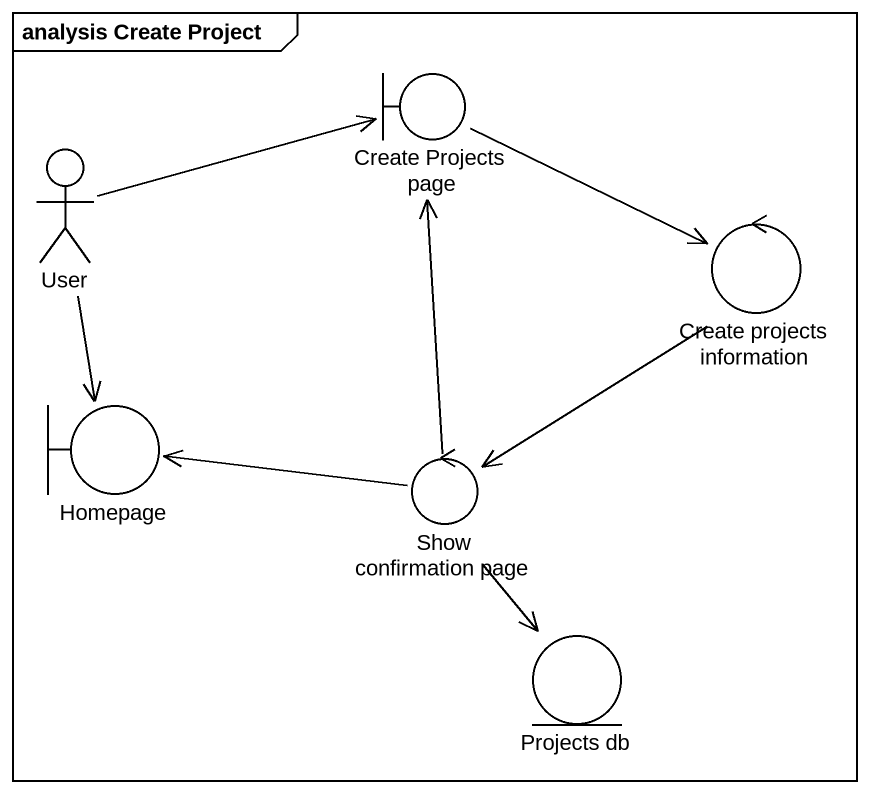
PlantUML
@startuml
mainframe analysis Create Project
actor User
boundary "Create Projects page" as Create_Projects_page
control "Create projects information" as Create_projects_information
boundary Homepage
control "Show confirmation page" as Show_confirmation_page
entity "Projects db" as Projects_db
User -right-> Create_Projects_page
User --> Homepage
Create_Projects_page -right-> Create_projects_information
Create_projects_information --> Show_confirmation_page
Show_confirmation_page -up-> Create_Projects_page
Show_confirmation_page -left-> Homepage
Show_confirmation_page --> Projects_db
@enduml
